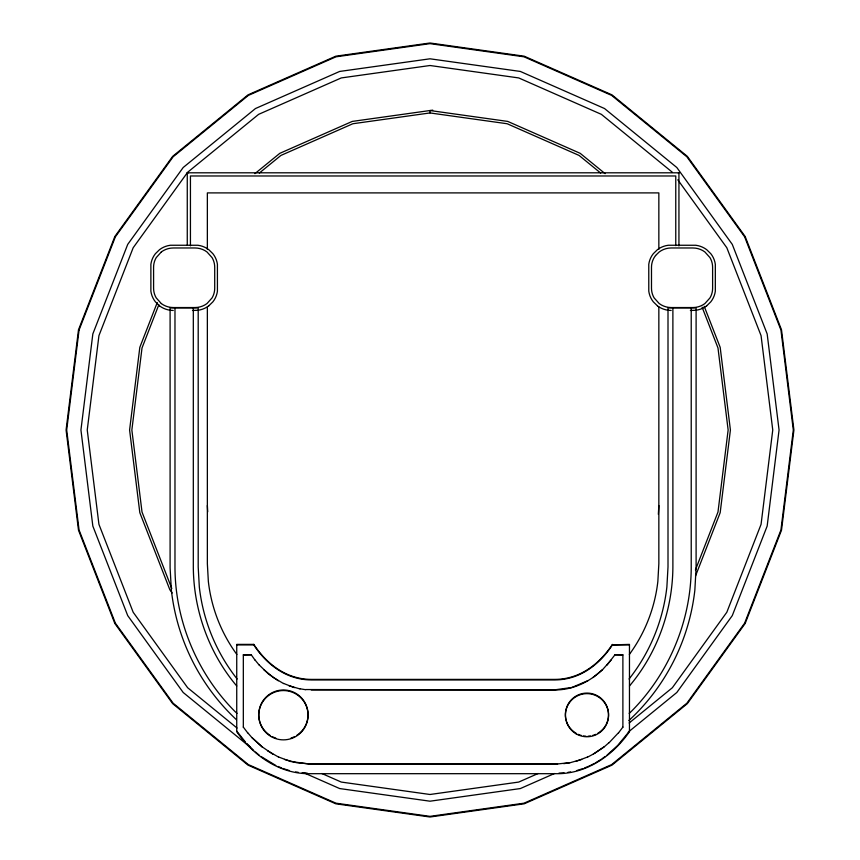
<?xml version="1.0" encoding="UTF-8"?>
<svg xmlns="http://www.w3.org/2000/svg" width="860" height="860" viewBox="0 0 860 860"><rect width="100%" height="100%" fill="white"/><g stroke="black" fill="none" stroke-linecap="round" stroke-linejoin="round"><path stroke-width="1.29" d="M658.351 514.334L658.846 505.529M157.251 302.58L139.825 347.311L129.591 430L139.825 512.689L169.839 589.734L172.183 592.991M158.831 304.773L142.018 347.945L131.859 430L142.018 512.055L171.796 588.53M695.407 570.029L717.982 512.055L728.14 430L717.982 347.945L702.136 307.235M695.493 576.06L720.175 512.689L730.409 430L720.175 347.311L704.2 306.31M612.406 644.387C602.548 659.459 588.261 672.391 570.599 677.25A58.534 58.523 0 0 1 554.84 679.4L311.363 679.4A58.534 58.523 0 0 1 295.603 677.25C277.941 672.391 263.654 659.459 253.797 644.387L236.736 644.387L236.736 731.645C252.894 755.177 279.124 773.645 308.482 773.688L557.721 773.688C587.079 773.645 613.309 755.177 629.466 731.645L629.466 644.387L612.406 644.914C602.548 659.986 588.261 672.918 570.599 677.777A58.534 58.523 0 0 1 554.84 679.927L311.363 679.927A58.534 58.523 0 0 1 295.603 677.777C277.941 672.918 263.654 659.986 253.797 644.914L253.797 644.387M622.887 727.259L622.887 654.793L614.954 654.793L606.923 665.178M618.566 732.806L622.887 727.108M629.466 731.129L617.738 745.394L607.063 755.112M611.084 660.093L602.505 669.725L592.959 677.562M618.566 732.655L609.106 742.717M629.477 685.979C657.309 653.062 672.584 610.181 672.885 567.138L672.885 307.901M678.346 173.387L678.938 172.806L678.938 245.949M629.165 713.359L631.079 711.65C668.865 673.832 690.988 621.146 691.225 567.654L691.225 307.901M602.505 669.585C589.831 681.862 572.782 690.042 554.947 689.957L305.601 689.548M161.315 251.958L156.24 257.602A18.888 18.888 0 0 0 153.585 267.224L153.596 288.293A18.888 18.888 0 0 0 156.24 297.925L161.315 303.569M208.722 305.902L212.915 301.817A21.908 21.908 0 0 0 217.429 291.196L217.419 264.321A21.908 21.908 0 0 0 212.904 253.711L208.722 249.626A22.93 22.93 0 0 0 197.907 245.261L170.398 245.25A22.93 22.93 0 0 0 159.573 249.626L155.391 253.711A21.908 21.908 0 0 0 150.876 264.321L150.876 291.196A21.908 21.908 0 0 0 155.391 301.817L159.573 305.902M706.63 305.902L710.812 301.817A21.908 21.908 0 0 0 715.326 291.196L715.326 264.321A21.908 21.908 0 0 0 710.812 253.711L706.63 249.626A22.93 22.93 0 0 0 695.804 245.261L668.295 245.25A22.93 22.93 0 0 0 657.481 249.626L653.288 253.711A21.908 21.908 0 0 0 648.773 264.321L648.784 291.196A21.908 21.908 0 0 0 653.299 301.817L657.481 305.902M609.106 742.567L604.01 747.028L593.196 754.274M254.904 173.645L279.79 153.338L352.245 121.421L432.741 110.144M259.311 173.053L280.93 155.424L352.837 123.743L430 112.939L507.163 123.743L579.07 155.424L600.688 173.053M629.154 722.991L672.359 687.731L726.829 612.245L761.068 524.342L772.753 430L761.068 335.658L726.829 247.755L677.809 179.815M628.284 732.086L676.82 692.483L732.29 615.599L767.163 526.073L779.063 430L767.163 333.927L732.29 244.401L676.82 167.517L604.526 108.532L520.343 71.444L430 58.803L339.657 71.444L255.474 108.532L183.18 167.517L127.71 244.401L92.837 333.927L80.937 430L92.837 526.073L127.71 615.599L183.18 692.483L250.303 747.254M604.01 746.878L594.292 753.446M602.333 758.552L605.171 756.488M595.507 762.852L601.387 759.24M587.896 680.658L571.803 687.495L554.947 689.806L311.255 689.957M587.52 757.165L593.196 754.123M590.465 765.432L594.496 763.368M538.156 773.505L518.709 782.073L430 794.489L341.291 782.073L321.844 773.505M554.507 773.505L520.343 788.555L430 801.197L339.657 788.555L304.279 772.968M587.52 757.026L575.791 761.455M584.51 767.98L589.455 765.938M581.715 759.423L569.782 762.82L563.708 763.648M576.963 770.506L583.274 768.496M569.782 762.669L557.613 763.959L308.589 763.959L290.411 761.455L278.683 757.026M567.998 772.312L570.578 771.947M559.011 773.097L564.128 772.839M187.265 245.207L187.265 172.806L678.938 172.806M192.479 310.46L197.907 310.277A22.93 22.93 0 0 0 208.722 305.902M690.386 310.46L695.804 310.277A22.93 22.93 0 0 0 706.63 305.902M236.736 644.914L253.797 644.914M612.406 644.914L629.466 644.914M255.119 660.243L251.249 654.793L243.326 654.793L243.326 727.259M243.326 654.933L251.249 654.793M622.887 654.933L614.954 654.793M284.488 759.423L296.421 762.669L308.589 763.809L557.613 763.959M302.075 772.839L307.203 773.097M671.155 310.46L668.295 310.277A22.93 22.93 0 0 1 657.481 305.902M173.247 310.46L170.398 310.277A22.93 22.93 0 0 1 159.573 305.902M299.979 688.785L305.601 689.698M295.625 771.947L298.205 772.312M299.979 688.924L288.917 685.71M282.929 768.496L289.239 770.506M294.399 687.645L283.542 683.42M277.984 766.453L281.693 767.98M278.683 757.165L267.503 750.737M275.738 765.432L261.031 756.488M283.542 683.571L273.243 677.411L263.708 669.585M273.007 754.274L262.192 746.878L252.238 737.816M278.307 680.797L268.363 673.864L259.279 665.038M672.359 172.269L601.376 114.348L518.709 77.927L430 65.51L341.291 77.927L258.623 114.348L187.641 172.269L133.171 247.755L98.932 335.658L87.247 430L98.932 524.342L133.171 612.245L187.641 687.731L237.027 728.022M605.096 173.645L580.21 153.338L507.755 121.421L430 110.531L430 112.939M262.192 747.028L252.238 737.966L247.637 732.655M255.495 752.027L259.139 755.112M237.037 713.359L235.124 711.65C197.338 673.832 175.214 621.146 174.978 567.654L174.978 307.901M253.678 750.49L246.809 743.545M187.265 172.806L187.856 173.387M236.736 685.979C208.894 653.062 193.618 610.181 193.317 567.138L193.317 307.901M245.165 741.696L236.736 731.129M255.119 660.093L259.279 665.178M243.326 727.108L247.637 732.806M207.357 505.529L207.712 511.818M675.766 245.627L675.766 175.977L190.436 175.977L190.436 245.831M658.846 249.335L658.846 192.898L207.357 192.898L207.357 249.335M658.846 306.945L658.846 563.762L657.857 581.392A152.822 152.822 0 0 1 629.359 654.449M207.357 306.945L207.357 563.762L208.346 581.392A152.822 152.822 0 0 0 236.844 654.449M629.068 679.002A181.439 181.439 0 0 0 666.876 587.025L668.005 566.998L668.005 307.901L696.105 307.901L696.105 567.783L694.848 590.186A209.582 209.582 0 0 1 628.864 720.551M237.134 679.002A181.439 181.439 0 0 1 199.326 587.025L198.198 566.998L198.198 307.901L170.097 307.901L170.097 567.783L171.355 590.186A209.582 209.582 0 0 0 236.382 719.659M161.315 251.948A20.081 20.081 0 0 1 173.344 247.981L194.951 247.97A20.081 20.081 0 0 1 206.98 251.948L212.065 257.602A18.888 18.888 0 0 1 214.71 267.224L214.71 288.293A18.888 18.888 0 0 1 212.054 297.925L206.98 303.569A20.081 20.081 0 0 1 194.951 307.547L173.344 307.547A20.081 20.081 0 0 1 161.315 303.58M566.127 720.218A21.575 21.575 0 0 1 589.229 693.192A21.575 21.575 0 0 1 606.192 724.442M605.655 725.421A21.575 21.575 0 0 1 597.754 733.322M595.743 734.343A21.575 21.575 0 0 1 592.551 735.472M590.347 735.945A21.575 21.575 0 0 1 588.089 736.182M585.843 736.182A21.575 21.575 0 0 1 583.596 735.945M581.392 735.472A21.575 21.575 0 0 1 578.189 734.343M576.189 733.322A21.575 21.575 0 0 1 566.45 721.303M269.986 735.321A24.65 24.65 0 0 1 264.794 698.471A24.65 24.65 0 0 1 302.01 698.471A24.65 24.65 0 0 1 296.829 735.321M294.604 736.601A24.65 24.65 0 0 1 291.013 738.084M275.791 738.084A24.65 24.65 0 0 1 272.201 736.601M78.486 329.842L66.08 430L78.486 530.158L114.842 623.5L172.677 703.652L248.046 765.153L335.808 803.81L430 817L524.192 803.81L611.954 765.153L687.323 703.652L745.158 623.5L781.514 530.158L793.92 430L781.514 329.842L745.158 236.5L687.323 156.348L611.954 94.847L524.192 56.19L430 43L335.808 56.19L248.046 94.847L172.677 156.348L114.842 236.5L78.486 329.842M79.066 330.004L66.693 430L79.066 529.996L115.369 623.178L173.107 703.19L248.346 764.594L335.97 803.186L430 816.355L524.03 803.186L611.654 764.594L686.893 703.19L744.631 623.178L780.934 529.996L793.307 430L780.934 330.004L744.631 236.822L686.893 156.81L611.654 95.406L524.03 56.814L430 43.645L335.97 56.814L248.346 95.406L173.107 156.81L115.369 236.822L79.066 330.004M655.578 255.506L654.148 257.602A18.888 18.888 0 0 0 651.493 267.224L651.493 288.293A18.888 18.888 0 0 0 654.148 297.925L659.222 303.569A20.081 20.081 0 0 0 671.251 307.547L692.859 307.547A20.081 20.081 0 0 0 704.888 303.58L709.962 297.925A18.888 18.888 0 0 0 712.617 288.293L712.607 267.224A18.888 18.888 0 0 0 709.962 257.602L704.888 251.958A20.081 20.081 0 0 0 692.859 247.981L671.251 247.97A20.081 20.081 0 0 0 659.222 251.948L655.578 255.506M576.189 733.881A21.575 21.575 0 0 0 608.547 715.208A21.575 21.575 0 0 0 576.189 696.525A21.575 21.575 0 0 0 576.189 733.881M271.083 736.558A24.65 24.65 0 0 0 308.063 715.208A24.65 24.65 0 0 0 271.083 693.859A24.65 24.65 0 0 0 271.083 736.558"/></g></svg>
